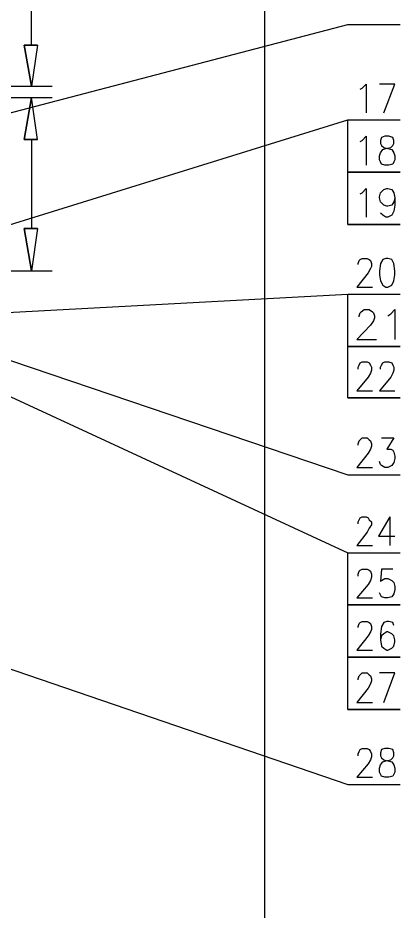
# Model space of a CAD drawing. Extents: x 0.3 to 16.2, y 0.3 to 22.9.
# Drawn here: x 7.653 to 8.893, y 17.232 to 20.135 of the extents above; entities that cross this region are included whole.
import ezdxf

# ---------------------------------------------------------------- set-up
doc = ezdxf.new("R2010")
doc.units = 0
doc.header["$MEASUREMENT"] = 0
doc.linetypes.add('AUSGEZOGEN', pattern=[0])
doc.layers.get('0').update_dxf_attribs({"linetype": 'AUSGEZOGEN'})

msp = doc.modelspace()

# ---------------------------------------------------------------- linework, layer by layer
for points in [[(7.6967, 20.0467), (7.6967, 21.2333)], [(8.4533, 21.2333), (8.4533, 7.9667)], [(5.7733, 19.34), (5.77, 19.34), (5.77, 19.34), (8.7233, 20.1133), (8.7233, 20.1133), (8.8933, 20.1133)], [(7.6733, 20.0467), (7.7167, 20.0467), (7.6733, 20.0467), (7.7167, 20.0467), (7.6967, 19.9133), (7.6733, 20.0467), (7.6967, 19.9133), (7.6733, 20.0467), (7.6733, 20.0467)], [(8.7633, 19.9033), (8.77, 19.9067), (8.77, 19.9067), (8.7833, 19.92), (8.7833, 19.92), (8.7833, 19.8267)], [(8.84, 19.8267), (8.8767, 19.92), (8.8767, 19.92), (8.8267, 19.92)], [(6.8433, 19.9133), (7.7633, 19.9133)], [(6.8433, 19.8767), (7.7633, 19.8767)], [(7.6733, 19.74), (7.7167, 19.74), (7.6733, 19.74), (7.7167, 19.74), (7.6967, 19.8767), (7.6733, 19.74), (7.6967, 19.8767), (7.6733, 19.74), (7.6733, 19.74)], [(7.3933, 19.39), (7.39, 19.39), (7.39, 19.39), (8.7233, 19.8033), (8.7233, 19.8033), (8.8933, 19.8033)], [(8.7233, 19.6333), (8.8933, 19.6333), (8.8933, 19.6333), (8.7233, 19.6333), (8.7233, 19.6333), (8.7233, 19.8033)], [(8.7633, 19.7333), (8.77, 19.7367), (8.77, 19.7367), (8.7833, 19.75), (8.7833, 19.75), (8.7833, 19.6567)], [(8.8433, 19.75), (8.8333, 19.7467), (8.8333, 19.7467), (8.83, 19.7367), (8.83, 19.7367), (8.83, 19.7267), (8.83, 19.7267), (8.8333, 19.72), (8.8333, 19.72), (8.84, 19.7133), (8.84, 19.7133), (8.8533, 19.71), (8.8533, 19.71), (8.8667, 19.7067), (8.8667, 19.7067), (8.8733, 19.6967), (8.8733, 19.6967), (8.8767, 19.6867), (8.8767, 19.6867), (8.8767, 19.6733), (8.8767, 19.6733), (8.8733, 19.6667), (8.8733, 19.6667), (8.87, 19.66), (8.87, 19.66), (8.8567, 19.6567), (8.8567, 19.6567), (8.8433, 19.6567), (8.8433, 19.6567), (8.8333, 19.66), (8.8333, 19.66), (8.83, 19.6667), (8.83, 19.6667), (8.8267, 19.6733), (8.8267, 19.6733), (8.8267, 19.6867), (8.8267, 19.6867), (8.83, 19.6967), (8.83, 19.6967), (8.8367, 19.7067), (8.8367, 19.7067), (8.8467, 19.71), (8.8467, 19.71), (8.8633, 19.7133), (8.8633, 19.7133), (8.87, 19.72), (8.87, 19.72), (8.8733, 19.7267), (8.8733, 19.7267), (8.8733, 19.7367), (8.8733, 19.7367), (8.87, 19.7467), (8.87, 19.7467), (8.8567, 19.75), (8.8567, 19.75), (8.8433, 19.75), (8.8433, 19.75)], [(7.6967, 19.74), (7.6967, 19.45)], [(8.7233, 19.4633), (8.8933, 19.4633), (8.8933, 19.4633), (8.7233, 19.4633), (8.7233, 19.4633), (8.7233, 19.6333)], [(8.7633, 19.5633), (8.77, 19.5667), (8.77, 19.5667), (8.7833, 19.58), (8.7833, 19.58), (8.7833, 19.4867)], [(8.8767, 19.55), (8.8733, 19.5367), (8.8733, 19.5367), (8.8667, 19.5267), (8.8667, 19.5267), (8.8533, 19.5233), (8.8533, 19.5233), (8.85, 19.5233), (8.85, 19.5233), (8.84, 19.5267), (8.84, 19.5267), (8.83, 19.5367), (8.83, 19.5367), (8.8267, 19.55), (8.8267, 19.55), (8.8267, 19.5533), (8.8267, 19.5533), (8.83, 19.5667), (8.83, 19.5667), (8.84, 19.5767), (8.84, 19.5767), (8.85, 19.58), (8.85, 19.58), (8.8533, 19.58), (8.8533, 19.58), (8.8667, 19.5767), (8.8667, 19.5767), (8.8733, 19.5667), (8.8733, 19.5667), (8.8767, 19.55), (8.8767, 19.55), (8.8767, 19.5267), (8.8767, 19.5267), (8.8733, 19.5067), (8.8733, 19.5067), (8.8667, 19.4933), (8.8667, 19.4933), (8.8533, 19.4867), (8.8533, 19.4867), (8.8467, 19.4867), (8.8467, 19.4867), (8.8367, 19.4933), (8.8367, 19.4933), (8.83, 19.5)], [(7.6733, 19.45), (7.7167, 19.45), (7.6733, 19.45), (7.7167, 19.45), (7.6967, 19.3133), (7.6733, 19.45), (7.6967, 19.3133), (7.6733, 19.45), (7.6733, 19.45)], [(8.7567, 19.3333), (8.7567, 19.3367), (8.7567, 19.3367), (8.76, 19.3467), (8.76, 19.3467), (8.7633, 19.35), (8.7633, 19.35), (8.77, 19.3533), (8.77, 19.3533), (8.7867, 19.3533), (8.7867, 19.3533), (8.7933, 19.35), (8.7933, 19.35), (8.7967, 19.3467), (8.7967, 19.3467), (8.8, 19.3367), (8.8, 19.3367), (8.8, 19.3267), (8.8, 19.3267), (8.7967, 19.32), (8.7967, 19.32), (8.79, 19.3067), (8.79, 19.3067), (8.7533, 19.26), (8.7533, 19.26), (8.8033, 19.26)], [(8.8467, 19.3533), (8.8367, 19.35), (8.8367, 19.35), (8.83, 19.3367), (8.83, 19.3367), (8.8267, 19.3133), (8.8267, 19.3133), (8.8267, 19.3), (8.8267, 19.3), (8.83, 19.28), (8.83, 19.28), (8.8367, 19.2667), (8.8367, 19.2667), (8.8467, 19.26), (8.8467, 19.26), (8.8533, 19.26), (8.8533, 19.26), (8.8667, 19.2667), (8.8667, 19.2667), (8.8733, 19.28), (8.8733, 19.28), (8.8767, 19.3), (8.8767, 19.3), (8.8767, 19.3133), (8.8767, 19.3133), (8.8733, 19.3367), (8.8733, 19.3367), (8.8667, 19.35), (8.8667, 19.35), (8.8533, 19.3533), (8.8533, 19.3533), (8.8467, 19.3533), (8.8467, 19.3533)], [(7.52, 19.3133), (7.7633, 19.3133)], [(7.42, 19.1667), (7.4167, 19.1667), (7.4167, 19.1667), (8.7233, 19.2367), (8.7233, 19.2367), (8.8933, 19.2367)], [(8.7233, 19.0667), (8.8933, 19.0667), (8.8933, 19.0667), (8.7233, 19.0667), (8.7233, 19.0667), (8.7233, 19.2367)], [(7.1833, 19.1733), (7.18, 19.1733), (7.18, 19.1733), (8.7233, 18.65), (8.7233, 18.65), (8.8933, 18.65)], [(8.76, 19.1633), (8.76, 19.1667), (8.76, 19.1667), (8.7633, 19.1767), (8.7633, 19.1767), (8.7667, 19.18), (8.7667, 19.18), (8.7767, 19.1867), (8.7767, 19.1867), (8.7933, 19.1867), (8.7933, 19.1867), (8.8033, 19.18), (8.8033, 19.18), (8.8067, 19.1767), (8.8067, 19.1767), (8.81, 19.1667), (8.81, 19.1667), (8.81, 19.16), (8.81, 19.16), (8.8067, 19.15), (8.8067, 19.15), (8.7967, 19.1367), (8.7967, 19.1367), (8.7533, 19.09), (8.7533, 19.09), (8.8167, 19.09)], [(8.8533, 19.1667), (8.8633, 19.1733), (8.8633, 19.1733), (8.8767, 19.1867), (8.8767, 19.1867), (8.8767, 19.09)], [(7.15, 19.1267), (7.1467, 19.1267), (7.1467, 19.1267), (8.7233, 18.3967), (8.7233, 18.3967), (8.8933, 18.3967)], [(8.7233, 18.9), (8.8933, 18.9), (8.8933, 18.9), (8.7233, 18.9), (8.7233, 18.9), (8.7233, 19.0667)], [(8.7567, 18.9933), (8.7567, 19), (8.7567, 19), (8.76, 19.0067), (8.76, 19.0067), (8.7633, 19.0133), (8.7633, 19.0133), (8.77, 19.0167), (8.77, 19.0167), (8.7867, 19.0167), (8.7867, 19.0167), (8.7933, 19.0133), (8.7933, 19.0133), (8.7967, 19.0067), (8.7967, 19.0067), (8.8, 19), (8.8, 19), (8.8, 18.99), (8.8, 18.99), (8.7967, 18.98), (8.7967, 18.98), (8.79, 18.9667), (8.79, 18.9667), (8.7533, 18.9233), (8.7533, 18.9233), (8.8033, 18.9233)], [(8.83, 18.9933), (8.83, 19), (8.83, 19), (8.8333, 19.0067), (8.8333, 19.0067), (8.8367, 19.0133), (8.8367, 19.0133), (8.8433, 19.0167), (8.8433, 19.0167), (8.8567, 19.0167), (8.8567, 19.0167), (8.8667, 19.0133), (8.8667, 19.0133), (8.87, 19.0067), (8.87, 19.0067), (8.8733, 19), (8.8733, 19), (8.8733, 18.99), (8.8733, 18.99), (8.87, 18.98), (8.87, 18.98), (8.8633, 18.9667), (8.8633, 18.9667), (8.8267, 18.9233), (8.8267, 18.9233), (8.8767, 18.9233)], [(8.7567, 18.7467), (8.7567, 18.75), (8.7567, 18.75), (8.76, 18.76), (8.76, 18.76), (8.7633, 18.7633), (8.7633, 18.7633), (8.77, 18.77), (8.77, 18.77), (8.7867, 18.77), (8.7867, 18.77), (8.7933, 18.7633), (8.7933, 18.7633), (8.7967, 18.76), (8.7967, 18.76), (8.8, 18.75), (8.8, 18.75), (8.8, 18.7433), (8.8, 18.7433), (8.7967, 18.7333), (8.7967, 18.7333), (8.79, 18.72), (8.79, 18.72), (8.7533, 18.6733), (8.7533, 18.6733), (8.8033, 18.6733)], [(8.8333, 18.77), (8.8733, 18.77), (8.8733, 18.77), (8.85, 18.7333), (8.85, 18.7333), (8.8633, 18.7333), (8.8633, 18.7333), (8.87, 18.73), (8.87, 18.73), (8.8733, 18.7233), (8.8733, 18.7233), (8.8767, 18.71), (8.8767, 18.71), (8.8767, 18.7033), (8.8767, 18.7033), (8.8733, 18.69), (8.8733, 18.69), (8.8667, 18.68), (8.8667, 18.68), (8.8533, 18.6733), (8.8533, 18.6733), (8.8433, 18.6733), (8.8433, 18.6733), (8.8333, 18.68), (8.8333, 18.68), (8.83, 18.6833), (8.83, 18.6833), (8.8267, 18.6933)], [(5.73, 18.67), (5.7267, 18.67), (5.7267, 18.67), (8.7233, 17.6433), (8.7233, 17.6433), (8.8933, 17.6433)], [(8.7567, 18.49), (8.7567, 18.4967), (8.7567, 18.4967), (8.76, 18.5033), (8.76, 18.5033), (8.7633, 18.51), (8.7633, 18.51), (8.77, 18.5133), (8.77, 18.5133), (8.7833, 18.5133), (8.7833, 18.5133), (8.79, 18.51), (8.79, 18.51), (8.7933, 18.5033), (8.7933, 18.5033), (8.8, 18.4967), (8.8, 18.4967), (8.8, 18.4867), (8.8, 18.4867), (8.7933, 18.4767), (8.7933, 18.4767), (8.7867, 18.4633), (8.7867, 18.4633), (8.7533, 18.42), (8.7533, 18.42), (8.8033, 18.42)], [(8.86, 18.5133), (8.8233, 18.45), (8.8233, 18.45), (8.8767, 18.45)], [(8.86, 18.5133), (8.86, 18.42)], [(8.7233, 18.2267), (8.8933, 18.2267), (8.8933, 18.2267), (8.7233, 18.2267), (8.7233, 18.2267), (8.7233, 18.3967)], [(8.7567, 18.32), (8.7567, 18.3267), (8.7567, 18.3267), (8.76, 18.3367), (8.76, 18.3367), (8.7633, 18.34), (8.7633, 18.34), (8.77, 18.3433), (8.77, 18.3433), (8.7867, 18.3433), (8.7867, 18.3433), (8.7933, 18.34), (8.7933, 18.34), (8.7967, 18.3367), (8.7967, 18.3367), (8.8, 18.3267), (8.8, 18.3267), (8.8, 18.3167), (8.8, 18.3167), (8.7967, 18.3067), (8.7967, 18.3067), (8.79, 18.2933), (8.79, 18.2933), (8.7533, 18.25), (8.7533, 18.25), (8.8033, 18.25)], [(8.87, 18.3433), (8.8333, 18.3433), (8.8333, 18.3433), (8.83, 18.3033), (8.83, 18.3033), (8.8333, 18.3067), (8.8333, 18.3067), (8.8433, 18.3133), (8.8433, 18.3133), (8.8533, 18.3133), (8.8533, 18.3133), (8.8667, 18.3067), (8.8667, 18.3067), (8.8733, 18.3), (8.8733, 18.3), (8.8767, 18.2867), (8.8767, 18.2867), (8.8767, 18.2767), (8.8767, 18.2767), (8.8733, 18.2633), (8.8733, 18.2633), (8.8667, 18.2533), (8.8667, 18.2533), (8.8533, 18.25), (8.8533, 18.25), (8.8433, 18.25), (8.8433, 18.25), (8.8333, 18.2533), (8.8333, 18.2533), (8.83, 18.26), (8.83, 18.26), (8.8267, 18.2667)], [(8.7233, 18.0567), (8.8933, 18.0567), (8.8933, 18.0567), (8.7233, 18.0567), (8.7233, 18.0567), (8.7233, 18.2267)], [(8.7567, 18.1533), (8.7567, 18.1567), (8.7567, 18.1567), (8.76, 18.1667), (8.76, 18.1667), (8.7633, 18.17), (8.7633, 18.17), (8.77, 18.1733), (8.77, 18.1733), (8.7867, 18.1733), (8.7867, 18.1733), (8.7933, 18.17), (8.7933, 18.17), (8.7967, 18.1667), (8.7967, 18.1667), (8.8, 18.1567), (8.8, 18.1567), (8.8, 18.1467), (8.8, 18.1467), (8.7967, 18.14), (8.7967, 18.14), (8.79, 18.1267), (8.79, 18.1267), (8.7533, 18.08), (8.7533, 18.08), (8.8033, 18.08)], [(8.8733, 18.16), (8.87, 18.17), (8.87, 18.17), (8.8567, 18.1733), (8.8567, 18.1733), (8.85, 18.1733), (8.85, 18.1733), (8.84, 18.17), (8.84, 18.17), (8.8333, 18.1567), (8.8333, 18.1567), (8.83, 18.1333), (8.83, 18.1333), (8.83, 18.1133), (8.83, 18.1133), (8.8333, 18.0933), (8.8333, 18.0933), (8.84, 18.0867), (8.84, 18.0867), (8.85, 18.08), (8.85, 18.08), (8.8533, 18.08), (8.8533, 18.08), (8.8667, 18.0867), (8.8667, 18.0867), (8.8733, 18.0933), (8.8733, 18.0933), (8.8767, 18.1067), (8.8767, 18.1067), (8.8767, 18.1133), (8.8767, 18.1133), (8.8733, 18.1267), (8.8733, 18.1267), (8.8667, 18.1333), (8.8667, 18.1333), (8.8533, 18.14), (8.8533, 18.14), (8.85, 18.14), (8.85, 18.14), (8.84, 18.1333), (8.84, 18.1333), (8.8333, 18.1267), (8.8333, 18.1267), (8.83, 18.1133)], [(8.7233, 17.8867), (8.8933, 17.8867), (8.8933, 17.8867), (8.7233, 17.8867), (8.7233, 17.8867), (8.7233, 18.0567)], [(8.7567, 17.9833), (8.7567, 17.9867), (8.7567, 17.9867), (8.76, 17.9967), (8.76, 17.9967), (8.7633, 18), (8.7633, 18), (8.77, 18.0067), (8.77, 18.0067), (8.7867, 18.0067), (8.7867, 18.0067), (8.7933, 18), (8.7933, 18), (8.7967, 17.9967), (8.7967, 17.9967), (8.8, 17.9867), (8.8, 17.9867), (8.8, 17.98), (8.8, 17.98), (8.7967, 17.97), (8.7967, 17.97), (8.79, 17.9567), (8.79, 17.9567), (8.7533, 17.91), (8.7533, 17.91), (8.8033, 17.91)], [(8.84, 17.91), (8.8767, 18.0067), (8.8767, 18.0067), (8.8267, 18.0067)], [(8.7567, 17.7367), (8.7567, 17.7433), (8.7567, 17.7433), (8.76, 17.75), (8.76, 17.75), (8.7633, 17.7567), (8.7633, 17.7567), (8.77, 17.76), (8.77, 17.76), (8.7867, 17.76), (8.7867, 17.76), (8.7933, 17.7567), (8.7933, 17.7567), (8.7967, 17.75), (8.7967, 17.75), (8.8, 17.7433), (8.8, 17.7433), (8.8, 17.7333), (8.8, 17.7333), (8.7967, 17.7233), (8.7967, 17.7233), (8.79, 17.71), (8.79, 17.71), (8.7533, 17.6667), (8.7533, 17.6667), (8.8033, 17.6667)], [(8.8433, 17.76), (8.8333, 17.7567), (8.8333, 17.7567), (8.83, 17.7467), (8.83, 17.7467), (8.83, 17.7367), (8.83, 17.7367), (8.8333, 17.73), (8.8333, 17.73), (8.84, 17.7233), (8.84, 17.7233), (8.8533, 17.72), (8.8533, 17.72), (8.8667, 17.7167), (8.8667, 17.7167), (8.8733, 17.7067), (8.8733, 17.7067), (8.8767, 17.6967), (8.8767, 17.6967), (8.8767, 17.6833), (8.8767, 17.6833), (8.8733, 17.6767), (8.8733, 17.6767), (8.87, 17.67), (8.87, 17.67), (8.8567, 17.6667), (8.8567, 17.6667), (8.8433, 17.6667), (8.8433, 17.6667), (8.8333, 17.67), (8.8333, 17.67), (8.83, 17.6767), (8.83, 17.6767), (8.8267, 17.6833), (8.8267, 17.6833), (8.8267, 17.6967), (8.8267, 17.6967), (8.83, 17.7067), (8.83, 17.7067), (8.8367, 17.7167), (8.8367, 17.7167), (8.8467, 17.72), (8.8467, 17.72), (8.8633, 17.7233), (8.8633, 17.7233), (8.87, 17.73), (8.87, 17.73), (8.8733, 17.7367), (8.8733, 17.7367), (8.8733, 17.7467), (8.8733, 17.7467), (8.87, 17.7567), (8.87, 17.7567), (8.8567, 17.76), (8.8567, 17.76), (8.8433, 17.76), (8.8433, 17.76)]]:
    msp.add_lwpolyline(points)

doc.saveas('drawing.dxf')
